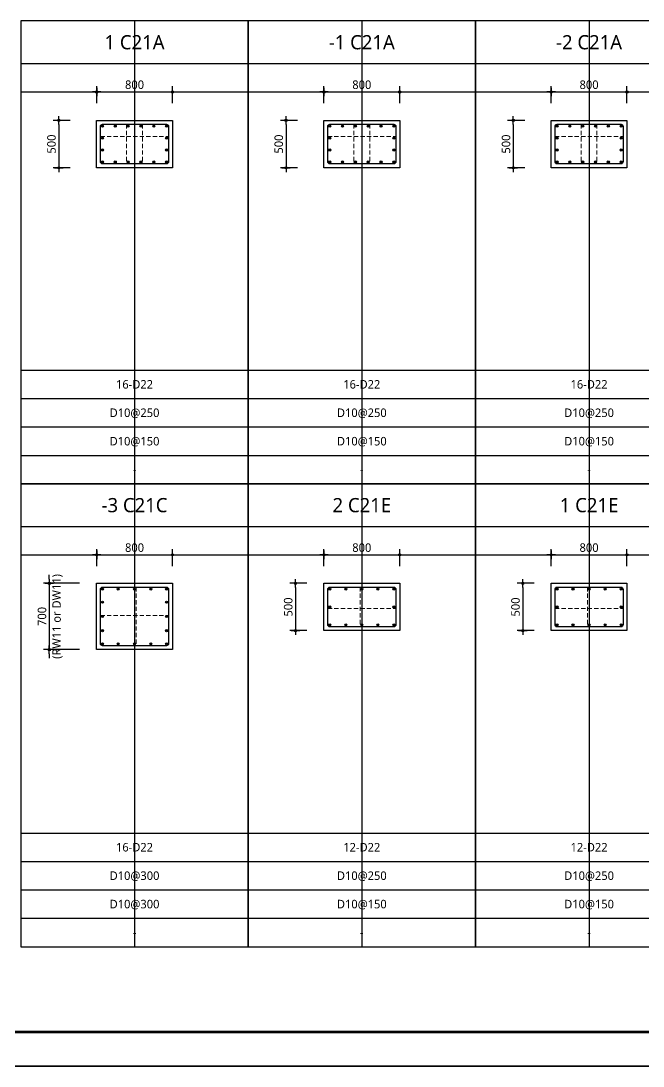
# Model space of a CAD drawing. Header units: millimetres. Extents: x 0 to 252030, y -124740 to 196020.
# Drawn here: x 63060 to 69630, y 160380 to 171412 of the extents above; entities that cross this region are included whole.
import ezdxf
from ezdxf.enums import TextEntityAlignment as Align

# ---------------------------------------------------------------- set-up
doc = ezdxf.new("R2010")
doc.units = ezdxf.units.MM
doc.header["$LTSCALE"] = 30
doc.linetypes.add('HID', pattern=[2.3, 1.5, -0.8])
doc.layers.get('DEFPOINTS').update_dxf_attribs({"color": 142})
for name, color, linetype in [('0-SEC1', 3, 'Continuous'), ('CON', 2, 'Continuous'), ('DIM', 7, 'Continuous'), ('S-철근', 3, 'Continuous'), ('SHEET', 7, 'Continuous'), ('TXT', 3, 'Continuous'), ('XR-FORM_(도룡동)$0$Sheet', 7, 'Continuous')]:
    doc.layers.add(name, color=color, linetype=linetype)
doc.layers.add('TieBar', color=7, linetype='HID', lineweight=0)
doc.styles.get("Standard").update_dxf_attribs({"font": 'malgun.ttf'})
doc.styles.add('맑은 고딕', font='malgun.ttf')
doc.dimstyles.new('30NDIM', dxfattribs={"dimscale": 50, "dimtxt": 3, "dimasz": 1.5, "dimexe": 2, "dimexo": 6, "dimgap": 1, "dimtad": 1, "dimdec": 0, "dimrnd": 0.25, "dimzin": 0, "dimdsep": 46, "dimtxsty": 'Standard', "dimblk": 'Z_DOT', "dimcen": 5, "dimclrd": 256, "dimclre": 256, "dimclrt": 3, "dimadec": 0, "dimazin": 0, "dimtm": 1e-09, "dimtfac": 1, "dimtdec": 0, "dimtix": 1, "dimtmove": 2, "dimatfit": 1, "dimldrblk": 'Z_DOT', "dimfxl": 1, "dimtolj": 1, "dimtzin": 0, "dimarcsym": 0})

# ---------------------------------------------------------------- blocks, each defined once
blk = doc.blocks.new('XR-FORM_(도룡동)$0$S')
at = {"layer": 'XR-FORM_(도룡동)$0$Sheet', "const_width": 100}
blk.add_lwpolyline([(1850, 57950), (82250, 57950), (82250, 1200), (1850, 1200)], close=True, dxfattribs=at)
blk = doc.blocks.new('XR-FORM_(도룡동)', base_point=(101.33, -56114.51))
at = {"layer": 'DEFPOINTS'}
blk.add_lwpolyline([(0, 0), (420, 0), (420, 297), (0, 297)], close=True, dxfattribs=at)
at = {"xscale": 0.005, "yscale": 0.005, "zscale": 0.005}
blk.add_blockref('XR-FORM_(도룡동)$0$S', (-0.25, 0), dxfattribs=at)
blk = doc.blocks.new('*U58')
at = {"layer": 'DEFPOINTS'}
for p, q in [((-1200, 4886), (-1200, 0)), ((-2400, 4136), (0, 4136))]:
    blk.add_line(p, q, dxfattribs=at)
at = {"layer": 'SHEET'}
blk.add_line((-2400, 4436), (0, 4436), dxfattribs=at)
at = {"layer": 'SHEET', "color": 6}
for p, q in [((-2400, 1200), (0, 1200)), ((-2400, 900), (0, 900)), ((-2400, 600), (0, 600)), ((-2400, 300), (0, 300))]:
    blk.add_line(p, q, dxfattribs=at)
at = {"layer": 'SHEET'}
blk.add_lwpolyline([(0, 4886), (-2400, 4886), (-2400, 0), (0, 0)], close=True, dxfattribs=at)
blk = doc.blocks.new('Z_DOT')
at = {"layer": 'DIM', "color": 0}
for p, q in [((-1, 0), (1, 0)), ((0, -1), (0, 1))]:
    blk.add_line(p, q, dxfattribs=at)
for radius in [0.25, 0.125]:
    blk.add_circle((0, 0), radius, dxfattribs=at)
blk = doc.blocks.new('*D99')
at = {"layer": 'DEFPOINTS', "color": 0, "transparency": 16777216}
for p in [(63760, 170362), (63460, 169862), (63760, 169862)]:
    blk.add_point(p, dxfattribs=at)
at = {"layer": 'DIM', "lineweight": -2, "transparency": 16777216}
for p, q in [((63580, 170362), (63400, 170362)), ((63460, 170317), (63460, 169907)), ((63580, 169862), (63400, 169862))]:
    blk.add_line(p, q, dxfattribs=at)
at = {"layer": 'DIM', "lineweight": -2, "transparency": 16777216, "xscale": 45, "yscale": 45, "zscale": 45}
for p, rotation in [((63460, 170362), 90), ((63460, 169862), 270)]:
    blk.add_blockref('Z_DOT', p, dxfattribs=dict(at, rotation=rotation))
at = {"layer": 'DIM', "color": 3, "transparency": 16777216, "insert": (63383, 170112), "char_height": 90, "attachment_point": 5, "rotation": 90}
blk.add_mtext('\\A1;500', dxfattribs=at)
blk = doc.blocks.new('*D100')
at = {"layer": 'DEFPOINTS', "color": 0, "transparency": 16777216}
for p in [(66160, 170362), (65860, 169862), (66160, 169862)]:
    blk.add_point(p, dxfattribs=at)
at = {"layer": 'DIM', "lineweight": -2, "transparency": 16777216}
for p, q in [((65980, 170362), (65800, 170362)), ((65860, 170317), (65860, 169907)), ((65980, 169862), (65800, 169862))]:
    blk.add_line(p, q, dxfattribs=at)
at = {"layer": 'DIM', "lineweight": -2, "transparency": 16777216, "xscale": 45, "yscale": 45, "zscale": 45}
for p, rotation in [((65860, 170362), 90), ((65860, 169862), 270)]:
    blk.add_blockref('Z_DOT', p, dxfattribs=dict(at, rotation=rotation))
at = {"layer": 'DIM', "color": 3, "transparency": 16777216, "insert": (65783, 170112), "char_height": 90, "attachment_point": 5, "rotation": 90}
blk.add_mtext('\\A1;500', dxfattribs=at)
blk = doc.blocks.new('*D101')
at = {"layer": 'DEFPOINTS', "color": 0, "transparency": 16777216}
for p in [(68560, 170362), (68260, 169862), (68560, 169862)]:
    blk.add_point(p, dxfattribs=at)
at = {"layer": 'DIM', "lineweight": -2, "transparency": 16777216}
for p, q in [((68380, 170362), (68200, 170362)), ((68260, 170317), (68260, 169907)), ((68380, 169862), (68200, 169862))]:
    blk.add_line(p, q, dxfattribs=at)
at = {"layer": 'DIM', "lineweight": -2, "transparency": 16777216, "xscale": 45, "yscale": 45, "zscale": 45}
for p, rotation in [((68260, 170362), 90), ((68260, 169862), 270)]:
    blk.add_blockref('Z_DOT', p, dxfattribs=dict(at, rotation=rotation))
at = {"layer": 'DIM', "color": 3, "transparency": 16777216, "insert": (68183, 170112), "char_height": 90, "attachment_point": 5, "rotation": 90}
blk.add_mtext('\\A1;500', dxfattribs=at)
blk = doc.blocks.new('*D140')
at = {"layer": 'DEFPOINTS', "color": 0, "transparency": 16777216}
for p in [(64660, 170662), (63860, 170362), (64660, 170362)]:
    blk.add_point(p, dxfattribs=at)
at = {"layer": 'DIM', "lineweight": -2, "transparency": 16777216}
for p, q in [((63860, 170542), (63860, 170722)), ((64660, 170542), (64660, 170722)), ((63905, 170662), (64615, 170662))]:
    blk.add_line(p, q, dxfattribs=at)
at = {"layer": 'DIM', "lineweight": -2, "transparency": 16777216, "xscale": 45, "yscale": 45, "zscale": 45, "rotation": 180}
blk.add_blockref('Z_DOT', (63860, 170662), dxfattribs=at)
at = {"layer": 'DIM', "lineweight": -2, "transparency": 16777216, "xscale": 45, "yscale": 45, "zscale": 45}
blk.add_blockref('Z_DOT', (64660, 170662), dxfattribs=at)
at = {"layer": 'DIM', "color": 3, "transparency": 16777216, "insert": (64260, 170738), "char_height": 90, "attachment_point": 5}
blk.add_mtext('\\A1;800', dxfattribs=at)
blk = doc.blocks.new('*D141')
at = {"layer": 'DEFPOINTS', "color": 0, "transparency": 16777216}
for p in [(67060, 170662), (66260, 170362), (67060, 170362)]:
    blk.add_point(p, dxfattribs=at)
at = {"layer": 'DIM', "lineweight": -2, "transparency": 16777216}
for p, q in [((66260, 170542), (66260, 170722)), ((67060, 170542), (67060, 170722)), ((66305, 170662), (67015, 170662))]:
    blk.add_line(p, q, dxfattribs=at)
at = {"layer": 'DIM', "lineweight": -2, "transparency": 16777216, "xscale": 45, "yscale": 45, "zscale": 45, "rotation": 180}
blk.add_blockref('Z_DOT', (66260, 170662), dxfattribs=at)
at = {"layer": 'DIM', "lineweight": -2, "transparency": 16777216, "xscale": 45, "yscale": 45, "zscale": 45}
blk.add_blockref('Z_DOT', (67060, 170662), dxfattribs=at)
at = {"layer": 'DIM', "color": 3, "transparency": 16777216, "insert": (66660, 170738), "char_height": 90, "attachment_point": 5}
blk.add_mtext('\\A1;800', dxfattribs=at)
blk = doc.blocks.new('*D142')
at = {"layer": 'DEFPOINTS', "color": 0, "transparency": 16777216}
for p in [(69460, 170662), (68660, 170362), (69460, 170362)]:
    blk.add_point(p, dxfattribs=at)
at = {"layer": 'DIM', "lineweight": -2, "transparency": 16777216}
for p, q in [((68660, 170542), (68660, 170722)), ((69460, 170542), (69460, 170722)), ((68705, 170662), (69415, 170662))]:
    blk.add_line(p, q, dxfattribs=at)
at = {"layer": 'DIM', "lineweight": -2, "transparency": 16777216, "xscale": 45, "yscale": 45, "zscale": 45, "rotation": 180}
blk.add_blockref('Z_DOT', (68660, 170662), dxfattribs=at)
at = {"layer": 'DIM', "lineweight": -2, "transparency": 16777216, "xscale": 45, "yscale": 45, "zscale": 45}
blk.add_blockref('Z_DOT', (69460, 170662), dxfattribs=at)
at = {"layer": 'DIM', "color": 3, "transparency": 16777216, "insert": (69060, 170738), "char_height": 90, "attachment_point": 5}
blk.add_mtext('\\A1;800', dxfattribs=at)
blk = doc.blocks.new('*D147')
at = {"layer": 'DEFPOINTS', "color": 0, "transparency": 16777216}
for p in [(69460, 165776), (68660, 165476), (69460, 165476)]:
    blk.add_point(p, dxfattribs=at)
at = {"layer": 'DIM', "lineweight": -2, "transparency": 16777216}
for p, q in [((68660, 165656), (68660, 165836)), ((69460, 165656), (69460, 165836)), ((68705, 165776), (69415, 165776))]:
    blk.add_line(p, q, dxfattribs=at)
at = {"layer": 'DIM', "lineweight": -2, "transparency": 16777216, "xscale": 45, "yscale": 45, "zscale": 45, "rotation": 180}
blk.add_blockref('Z_DOT', (68660, 165776), dxfattribs=at)
at = {"layer": 'DIM', "lineweight": -2, "transparency": 16777216, "xscale": 45, "yscale": 45, "zscale": 45}
blk.add_blockref('Z_DOT', (69460, 165776), dxfattribs=at)
at = {"layer": 'DIM', "color": 3, "transparency": 16777216, "insert": (69060, 165852), "char_height": 90, "attachment_point": 5}
blk.add_mtext('\\A1;800', dxfattribs=at)
blk = doc.blocks.new('*D148')
at = {"layer": 'DEFPOINTS', "color": 0, "transparency": 16777216}
for p in [(68660, 165476), (68360, 164976), (68660, 164976)]:
    blk.add_point(p, dxfattribs=at)
at = {"layer": 'DIM', "lineweight": -2, "transparency": 16777216}
for p, q in [((68480, 165476), (68300, 165476)), ((68360, 165431), (68360, 165021)), ((68480, 164976), (68300, 164976))]:
    blk.add_line(p, q, dxfattribs=at)
at = {"layer": 'DIM', "lineweight": -2, "transparency": 16777216, "xscale": 45, "yscale": 45, "zscale": 45}
for p, rotation in [((68360, 165476), 90), ((68360, 164976), 270)]:
    blk.add_blockref('Z_DOT', p, dxfattribs=dict(at, rotation=rotation))
at = {"layer": 'DIM', "color": 3, "transparency": 16777216, "insert": (68283, 165226), "char_height": 90, "attachment_point": 5, "rotation": 90}
blk.add_mtext('\\A1;500', dxfattribs=at)
blk = doc.blocks.new('*D1201')
at = {"layer": 'DEFPOINTS', "color": 0, "transparency": 16777216}
for p in [(64660, 165776), (63860, 165476), (64660, 165476)]:
    blk.add_point(p, dxfattribs=at)
at = {"layer": 'DIM', "lineweight": -2, "transparency": 16777216}
for p, q in [((63860, 165656), (63860, 165836)), ((64660, 165656), (64660, 165836)), ((63905, 165776), (64615, 165776))]:
    blk.add_line(p, q, dxfattribs=at)
at = {"layer": 'DIM', "lineweight": -2, "transparency": 16777216, "xscale": 45, "yscale": 45, "zscale": 45, "rotation": 180}
blk.add_blockref('Z_DOT', (63860, 165776), dxfattribs=at)
at = {"layer": 'DIM', "lineweight": -2, "transparency": 16777216, "xscale": 45, "yscale": 45, "zscale": 45}
blk.add_blockref('Z_DOT', (64660, 165776), dxfattribs=at)
at = {"layer": 'DIM', "color": 3, "transparency": 16777216, "insert": (64260, 165852), "char_height": 90, "attachment_point": 5}
blk.add_mtext('\\A1;800', dxfattribs=at)
blk = doc.blocks.new('*D1202')
at = {"layer": 'DEFPOINTS', "color": 0, "transparency": 16777216}
for p in [(63860, 165476), (63360, 164776), (63860, 164776)]:
    blk.add_point(p, dxfattribs=at)
at = {"layer": 'DIM', "lineweight": -2, "transparency": 16777216}
for p, q in [((63360, 165521), (63360, 165566)), ((63680, 165476), (63300, 165476)), ((63360, 165476), (63360, 164776)), ((63680, 164776), (63300, 164776)), ((63360, 164731), (63360, 164686))]:
    blk.add_line(p, q, dxfattribs=at)
at = {"layer": 'DIM', "lineweight": -2, "transparency": 16777216, "xscale": 45, "yscale": 45, "zscale": 45}
for p, rotation in [((63360, 165476), 270), ((63360, 164776), 90)]:
    blk.add_blockref('Z_DOT', p, dxfattribs=dict(at, rotation=rotation))
at = {"layer": 'DIM', "color": 3, "transparency": 16777216, "char_height": 90, "attachment_point": 5, "rotation": 90}
for s, insert in [('\\A1;(RW11 or DW11)', (63446, 165126)), ('\\A1;700', (63283, 165126))]:
    blk.add_mtext(s, dxfattribs=dict(at, insert=insert))
blk = doc.blocks.new('*D1313')
at = {"layer": 'DEFPOINTS', "color": 0, "transparency": 16777216}
for p in [(67060, 165776), (66260, 165476), (67060, 165476)]:
    blk.add_point(p, dxfattribs=at)
at = {"layer": 'DIM', "lineweight": -2, "transparency": 16777216}
for p, q in [((66260, 165656), (66260, 165836)), ((67060, 165656), (67060, 165836)), ((66305, 165776), (67015, 165776))]:
    blk.add_line(p, q, dxfattribs=at)
at = {"layer": 'DIM', "lineweight": -2, "transparency": 16777216, "xscale": 45, "yscale": 45, "zscale": 45, "rotation": 180}
blk.add_blockref('Z_DOT', (66260, 165776), dxfattribs=at)
at = {"layer": 'DIM', "lineweight": -2, "transparency": 16777216, "xscale": 45, "yscale": 45, "zscale": 45}
blk.add_blockref('Z_DOT', (67060, 165776), dxfattribs=at)
at = {"layer": 'DIM', "color": 3, "transparency": 16777216, "insert": (66660, 165852), "char_height": 90, "attachment_point": 5}
blk.add_mtext('\\A1;800', dxfattribs=at)
blk = doc.blocks.new('*D1314')
at = {"layer": 'DEFPOINTS', "color": 0, "transparency": 16777216}
for p in [(66260, 165476), (65960, 164976), (66260, 164976)]:
    blk.add_point(p, dxfattribs=at)
at = {"layer": 'DIM', "lineweight": -2, "transparency": 16777216}
for p, q in [((66080, 165476), (65900, 165476)), ((65960, 165431), (65960, 165021)), ((66080, 164976), (65900, 164976))]:
    blk.add_line(p, q, dxfattribs=at)
at = {"layer": 'DIM', "lineweight": -2, "transparency": 16777216, "xscale": 45, "yscale": 45, "zscale": 45}
for p, rotation in [((65960, 165476), 90), ((65960, 164976), 270)]:
    blk.add_blockref('Z_DOT', p, dxfattribs=dict(at, rotation=rotation))
at = {"layer": 'DIM', "color": 3, "transparency": 16777216, "insert": (65883, 165226), "char_height": 90, "attachment_point": 5, "rotation": 90}
blk.add_mtext('\\A1;500', dxfattribs=at)

msp = doc.modelspace()

# ---------------------------------------------------------------- hatches: boundary and pattern name
at = {"layer": 'S-철근'}
h = msp.add_hatch(color=256, dxfattribs=at)
edge = h.paths.add_edge_path()
edge.add_arc((63920.74977, 170301.00008), 11.1, 0, 180)
edge.add_arc((63920.74977, 170301.00008), 11.1, 180, 360)
h = msp.add_hatch(color=256, dxfattribs=at)
edge = h.paths.add_edge_path()
edge.add_arc((64056.34977, 170301.00008), 11.1, 0, 180)
edge.add_arc((64056.34977, 170301.00008), 11.1, 180, 360)
h = msp.add_hatch(color=256, dxfattribs=at)
edge = h.paths.add_edge_path()
edge.add_arc((64191.94977, 170301.00008), 11.1, 0, 180)
edge.add_arc((64191.94977, 170301.00008), 11.1, 180, 360)
h = msp.add_hatch(color=256, dxfattribs=at)
edge = h.paths.add_edge_path()
edge.add_arc((64327.54977, 170301.00008), 11.1, 0, 180)
edge.add_arc((64327.54977, 170301.00008), 11.1, 180, 360)
h = msp.add_hatch(color=256, dxfattribs=at)
edge = h.paths.add_edge_path()
edge.add_arc((64463.14977, 170301.00008), 11.1, 0, 180)
edge.add_arc((64463.14977, 170301.00008), 11.1, 180, 360)
h = msp.add_hatch(color=256, dxfattribs=at)
edge = h.paths.add_edge_path()
edge.add_arc((64598.74977, 170301.00008), 11.1, 0, 180)
edge.add_arc((64598.74977, 170301.00008), 11.1, 180, 360)
h = msp.add_hatch(color=256, dxfattribs=at)
edge = h.paths.add_edge_path()
edge.add_arc((66320.74977, 170301.00008), 11.1, 0, 180)
edge.add_arc((66320.74977, 170301.00008), 11.1, 180, 360)
h = msp.add_hatch(color=256, dxfattribs=at)
edge = h.paths.add_edge_path()
edge.add_arc((66456.34977, 170301.00008), 11.1, 0, 180)
edge.add_arc((66456.34977, 170301.00008), 11.1, 180, 360)
h = msp.add_hatch(color=256, dxfattribs=at)
edge = h.paths.add_edge_path()
edge.add_arc((66591.94977, 170301.00008), 11.1, 0, 180)
edge.add_arc((66591.94977, 170301.00008), 11.1, 180, 360)
h = msp.add_hatch(color=256, dxfattribs=at)
edge = h.paths.add_edge_path()
edge.add_arc((66727.54977, 170301.00008), 11.1, 0, 180)
edge.add_arc((66727.54977, 170301.00008), 11.1, 180, 360)
h = msp.add_hatch(color=256, dxfattribs=at)
edge = h.paths.add_edge_path()
edge.add_arc((66863.14977, 170301.00008), 11.1, 0, 180)
edge.add_arc((66863.14977, 170301.00008), 11.1, 180, 360)
h = msp.add_hatch(color=256, dxfattribs=at)
edge = h.paths.add_edge_path()
edge.add_arc((66998.74977, 170301.00008), 11.1, 0, 180)
edge.add_arc((66998.74977, 170301.00008), 11.1, 180, 360)
h = msp.add_hatch(color=256, dxfattribs=at)
edge = h.paths.add_edge_path()
edge.add_arc((68720.75002, 170301.00024), 11.1, 0, 180)
edge.add_arc((68720.75002, 170301.00024), 11.1, 180, 360)
h = msp.add_hatch(color=256, dxfattribs=at)
edge = h.paths.add_edge_path()
edge.add_arc((68856.35002, 170301.00024), 11.1, 0, 180)
edge.add_arc((68856.35002, 170301.00024), 11.1, 180, 360)
h = msp.add_hatch(color=256, dxfattribs=at)
edge = h.paths.add_edge_path()
edge.add_arc((68991.95002, 170301.00024), 11.1, 0, 180)
edge.add_arc((68991.95002, 170301.00024), 11.1, 180, 360)
h = msp.add_hatch(color=256, dxfattribs=at)
edge = h.paths.add_edge_path()
edge.add_arc((69127.55002, 170301.00024), 11.1, 0, 180)
edge.add_arc((69127.55002, 170301.00024), 11.1, 180, 360)
h = msp.add_hatch(color=256, dxfattribs=at)
edge = h.paths.add_edge_path()
edge.add_arc((69263.15002, 170301.00024), 11.1, 0, 180)
edge.add_arc((69263.15002, 170301.00024), 11.1, 180, 360)
h = msp.add_hatch(color=256, dxfattribs=at)
edge = h.paths.add_edge_path()
edge.add_arc((69398.75002, 170301.00024), 11.1, 0, 180)
edge.add_arc((69398.75002, 170301.00024), 11.1, 180, 360)
h = msp.add_hatch(color=256, dxfattribs=at)
edge = h.paths.add_edge_path()
edge.add_arc((63920.74977, 170175.00008), 11.1, 0, 180)
edge.add_arc((63920.74977, 170175.00008), 11.1, 180, 360)
h = msp.add_hatch(color=256, dxfattribs=at)
edge = h.paths.add_edge_path()
edge.add_arc((64598.74977, 170175.00008), 11.1, 0, 180)
edge.add_arc((64598.74977, 170175.00008), 11.1, 180, 360)
h = msp.add_hatch(color=256, dxfattribs=at)
edge = h.paths.add_edge_path()
edge.add_arc((66320.74977, 170175.00008), 11.1, 0, 180)
edge.add_arc((66320.74977, 170175.00008), 11.1, 180, 360)
h = msp.add_hatch(color=256, dxfattribs=at)
edge = h.paths.add_edge_path()
edge.add_arc((66998.74977, 170175.00008), 11.1, 0, 180)
edge.add_arc((66998.74977, 170175.00008), 11.1, 180, 360)
h = msp.add_hatch(color=256, dxfattribs=at)
edge = h.paths.add_edge_path()
edge.add_arc((68720.75002, 170175.00024), 11.1, 0, 180)
edge.add_arc((68720.75002, 170175.00024), 11.1, 180, 360)
h = msp.add_hatch(color=256, dxfattribs=at)
edge = h.paths.add_edge_path()
edge.add_arc((69398.75002, 170175.00024), 11.1, 0, 180)
edge.add_arc((69398.75002, 170175.00024), 11.1, 180, 360)
h = msp.add_hatch(color=256, dxfattribs=at)
edge = h.paths.add_edge_path()
edge.add_arc((63920.74977, 170049.00008), 11.1, 0, 180)
edge.add_arc((63920.74977, 170049.00008), 11.1, 180, 360)
h = msp.add_hatch(color=256, dxfattribs=at)
edge = h.paths.add_edge_path()
edge.add_arc((64598.74977, 170049.00008), 11.1, 0, 180)
edge.add_arc((64598.74977, 170049.00008), 11.1, 180, 360)
h = msp.add_hatch(color=256, dxfattribs=at)
edge = h.paths.add_edge_path()
edge.add_arc((66320.74977, 170049.00008), 11.1, 0, 180)
edge.add_arc((66320.74977, 170049.00008), 11.1, 180, 360)
h = msp.add_hatch(color=256, dxfattribs=at)
edge = h.paths.add_edge_path()
edge.add_arc((66998.74977, 170049.00008), 11.1, 0, 180)
edge.add_arc((66998.74977, 170049.00008), 11.1, 180, 360)
h = msp.add_hatch(color=256, dxfattribs=at)
edge = h.paths.add_edge_path()
edge.add_arc((68720.75002, 170049.00024), 11.1, 0, 180)
edge.add_arc((68720.75002, 170049.00024), 11.1, 180, 360)
h = msp.add_hatch(color=256, dxfattribs=at)
edge = h.paths.add_edge_path()
edge.add_arc((69398.75002, 170049.00024), 11.1, 0, 180)
edge.add_arc((69398.75002, 170049.00024), 11.1, 180, 360)
h = msp.add_hatch(color=256, dxfattribs=at)
edge = h.paths.add_edge_path()
edge.add_arc((63920.74977, 169923.00008), 11.1, 0, 180)
edge.add_arc((63920.74977, 169923.00008), 11.1, 180, 360)
h = msp.add_hatch(color=256, dxfattribs=at)
edge = h.paths.add_edge_path()
edge.add_arc((64056.34977, 169923.00008), 11.1, 0, 180)
edge.add_arc((64056.34977, 169923.00008), 11.1, 180, 360)
h = msp.add_hatch(color=256, dxfattribs=at)
edge = h.paths.add_edge_path()
edge.add_arc((64191.94977, 169923.00008), 11.1, 0, 180)
edge.add_arc((64191.94977, 169923.00008), 11.1, 180, 360)
h = msp.add_hatch(color=256, dxfattribs=at)
edge = h.paths.add_edge_path()
edge.add_arc((64327.54977, 169923.00008), 11.1, 0, 180)
edge.add_arc((64327.54977, 169923.00008), 11.1, 180, 360)
h = msp.add_hatch(color=256, dxfattribs=at)
edge = h.paths.add_edge_path()
edge.add_arc((64463.14977, 169923.00008), 11.1, 0, 180)
edge.add_arc((64463.14977, 169923.00008), 11.1, 180, 360)
h = msp.add_hatch(color=256, dxfattribs=at)
edge = h.paths.add_edge_path()
edge.add_arc((64598.74977, 169923.00008), 11.1, 0, 180)
edge.add_arc((64598.74977, 169923.00008), 11.1, 180, 360)
h = msp.add_hatch(color=256, dxfattribs=at)
edge = h.paths.add_edge_path()
edge.add_arc((66320.74977, 169923.00008), 11.1, 0, 180)
edge.add_arc((66320.74977, 169923.00008), 11.1, 180, 360)
h = msp.add_hatch(color=256, dxfattribs=at)
edge = h.paths.add_edge_path()
edge.add_arc((66456.34977, 169923.00008), 11.1, 0, 180)
edge.add_arc((66456.34977, 169923.00008), 11.1, 180, 360)
h = msp.add_hatch(color=256, dxfattribs=at)
edge = h.paths.add_edge_path()
edge.add_arc((66591.94977, 169923.00008), 11.1, 0, 180)
edge.add_arc((66591.94977, 169923.00008), 11.1, 180, 360)
h = msp.add_hatch(color=256, dxfattribs=at)
edge = h.paths.add_edge_path()
edge.add_arc((66727.54977, 169923.00008), 11.1, 0, 180)
edge.add_arc((66727.54977, 169923.00008), 11.1, 180, 360)
h = msp.add_hatch(color=256, dxfattribs=at)
edge = h.paths.add_edge_path()
edge.add_arc((66863.14977, 169923.00008), 11.1, 0, 180)
edge.add_arc((66863.14977, 169923.00008), 11.1, 180, 360)
h = msp.add_hatch(color=256, dxfattribs=at)
edge = h.paths.add_edge_path()
edge.add_arc((66998.74977, 169923.00008), 11.1, 0, 180)
edge.add_arc((66998.74977, 169923.00008), 11.1, 180, 360)
h = msp.add_hatch(color=256, dxfattribs=at)
edge = h.paths.add_edge_path()
edge.add_arc((68720.75002, 169923.00024), 11.1, 0, 180)
edge.add_arc((68720.75002, 169923.00024), 11.1, 180, 360)
h = msp.add_hatch(color=256, dxfattribs=at)
edge = h.paths.add_edge_path()
edge.add_arc((68856.35002, 169923.00024), 11.1, 0, 180)
edge.add_arc((68856.35002, 169923.00024), 11.1, 180, 360)
h = msp.add_hatch(color=256, dxfattribs=at)
edge = h.paths.add_edge_path()
edge.add_arc((68991.95002, 169923.00024), 11.1, 0, 180)
edge.add_arc((68991.95002, 169923.00024), 11.1, 180, 360)
h = msp.add_hatch(color=256, dxfattribs=at)
edge = h.paths.add_edge_path()
edge.add_arc((69127.55002, 169923.00024), 11.1, 0, 180)
edge.add_arc((69127.55002, 169923.00024), 11.1, 180, 360)
h = msp.add_hatch(color=256, dxfattribs=at)
edge = h.paths.add_edge_path()
edge.add_arc((69263.15002, 169923.00024), 11.1, 0, 180)
edge.add_arc((69263.15002, 169923.00024), 11.1, 180, 360)
h = msp.add_hatch(color=256, dxfattribs=at)
edge = h.paths.add_edge_path()
edge.add_arc((69398.75002, 169923.00024), 11.1, 0, 180)
edge.add_arc((69398.75002, 169923.00024), 11.1, 180, 360)
h = msp.add_hatch(color=256, dxfattribs=at)
edge = h.paths.add_edge_path()
edge.add_arc((63920.75027, 165415.00024), 11.1, 0, 180)
edge.add_arc((63920.75027, 165415.00024), 11.1, 180, 360)
h = msp.add_hatch(color=256, dxfattribs=at)
edge = h.paths.add_edge_path()
edge.add_arc((64087.19369, 165415.00024), 11.1, 360, 540, ccw=False)
edge.add_arc((64087.19369, 165415.00024), 11.1, 180, 360, ccw=False)
h = msp.add_hatch(color=256, dxfattribs=at)
edge = h.paths.add_edge_path()
edge.add_arc((64259.75027, 165415.00024), 11.1, 0, 180)
edge.add_arc((64259.75027, 165415.00024), 11.1, 180, 360)
h = msp.add_hatch(color=256, dxfattribs=at)
edge = h.paths.add_edge_path()
edge.add_arc((64432.30684, 165415.00024), 11.1, 0, 180)
edge.add_arc((64432.30684, 165415.00024), 11.1, 180, 360)
h = msp.add_hatch(color=256, dxfattribs=at)
edge = h.paths.add_edge_path()
edge.add_arc((64598.75027, 165415.00024), 11.1, 0, 180)
edge.add_arc((64598.75027, 165415.00024), 11.1, 180, 360)
h = msp.add_hatch(color=256, dxfattribs=at)
edge = h.paths.add_edge_path()
edge.add_arc((66320.75052, 165415.00024), 11.1, 0, 180)
edge.add_arc((66320.75052, 165415.00024), 11.1, 180, 360)
h = msp.add_hatch(color=256, dxfattribs=at)
edge = h.paths.add_edge_path()
edge.add_arc((66490.25052, 165415.00024), 11.1, 0, 180)
edge.add_arc((66490.25052, 165415.00024), 11.1, 180, 360)
h = msp.add_hatch(color=256, dxfattribs=at)
edge = h.paths.add_edge_path()
edge.add_arc((66659.75052, 165415.00024), 11.1, 0, 180)
edge.add_arc((66659.75052, 165415.00024), 11.1, 180, 360)
h = msp.add_hatch(color=256, dxfattribs=at)
edge = h.paths.add_edge_path()
edge.add_arc((66829.25052, 165415.00024), 11.1, 0, 180)
edge.add_arc((66829.25052, 165415.00024), 11.1, 180, 360)
h = msp.add_hatch(color=256, dxfattribs=at)
edge = h.paths.add_edge_path()
edge.add_arc((66998.75052, 165415.00024), 11.1, 0, 180)
edge.add_arc((66998.75052, 165415.00024), 11.1, 180, 360)
h = msp.add_hatch(color=256, dxfattribs=at)
edge = h.paths.add_edge_path()
edge.add_arc((68720.75027, 165415.00024), 11.1, 0, 180)
edge.add_arc((68720.75027, 165415.00024), 11.1, 180, 360)
h = msp.add_hatch(color=256, dxfattribs=at)
edge = h.paths.add_edge_path()
edge.add_arc((68890.25027, 165415.00024), 11.1, 0, 180)
edge.add_arc((68890.25027, 165415.00024), 11.1, 180, 360)
h = msp.add_hatch(color=256, dxfattribs=at)
edge = h.paths.add_edge_path()
edge.add_arc((69059.75027, 165415.00024), 11.1, 0, 180)
edge.add_arc((69059.75027, 165415.00024), 11.1, 180, 360)
h = msp.add_hatch(color=256, dxfattribs=at)
edge = h.paths.add_edge_path()
edge.add_arc((69229.25027, 165415.00024), 11.1, 0, 180)
edge.add_arc((69229.25027, 165415.00024), 11.1, 180, 360)
h = msp.add_hatch(color=256, dxfattribs=at)
edge = h.paths.add_edge_path()
edge.add_arc((69398.75027, 165415.00024), 11.1, 0, 180)
edge.add_arc((69398.75027, 165415.00024), 11.1, 180, 360)
h = msp.add_hatch(color=256, dxfattribs=at)
edge = h.paths.add_edge_path()
edge.add_arc((63920.75027, 165276.00024), 11.1, 0, 180)
edge.add_arc((63920.75027, 165276.00024), 11.1, 180, 360)
h = msp.add_hatch(color=256, dxfattribs=at)
edge = h.paths.add_edge_path()
edge.add_arc((64598.75027, 165276.00024), 11.1, 0, 180)
edge.add_arc((64598.75027, 165276.00024), 11.1, 180, 360)
h = msp.add_hatch(color=256, dxfattribs=at)
edge = h.paths.add_edge_path()
edge.add_arc((66320.75052, 165226.00024), 11.1, 0, 180)
edge.add_arc((66320.75052, 165226.00024), 11.1, 180, 360)
h = msp.add_hatch(color=256, dxfattribs=at)
edge = h.paths.add_edge_path()
edge.add_arc((66998.75052, 165226.00024), 11.1, 0, 180)
edge.add_arc((66998.75052, 165226.00024), 11.1, 180, 360)
h = msp.add_hatch(color=256, dxfattribs=at)
edge = h.paths.add_edge_path()
edge.add_arc((68720.75027, 165226.00024), 11.1, 0, 180)
edge.add_arc((68720.75027, 165226.00024), 11.1, 180, 360)
h = msp.add_hatch(color=256, dxfattribs=at)
edge = h.paths.add_edge_path()
edge.add_arc((69398.75027, 165226.00024), 11.1, 0, 180)
edge.add_arc((69398.75027, 165226.00024), 11.1, 180, 360)
h = msp.add_hatch(color=256, dxfattribs=at)
edge = h.paths.add_edge_path()
edge.add_arc((63920.75027, 165126.00024), 11.1, 0, 180)
edge.add_arc((63920.75027, 165126.00024), 11.1, 180, 360)
h = msp.add_hatch(color=256, dxfattribs=at)
edge = h.paths.add_edge_path()
edge.add_arc((64598.75027, 165126.00024), 11.1, 0, 180)
edge.add_arc((64598.75027, 165126.00024), 11.1, 180, 360)
h = msp.add_hatch(color=256, dxfattribs=at)
edge = h.paths.add_edge_path()
edge.add_arc((66320.75052, 165037.00024), 11.1, 0, 180)
edge.add_arc((66320.75052, 165037.00024), 11.1, 180, 360)
h = msp.add_hatch(color=256, dxfattribs=at)
edge = h.paths.add_edge_path()
edge.add_arc((66490.25052, 165037.00024), 11.1, 0, 180)
edge.add_arc((66490.25052, 165037.00024), 11.1, 180, 360)
h = msp.add_hatch(color=256, dxfattribs=at)
edge = h.paths.add_edge_path()
edge.add_arc((66659.75052, 165037.00024), 11.1, 0, 180)
edge.add_arc((66659.75052, 165037.00024), 11.1, 180, 360)
h = msp.add_hatch(color=256, dxfattribs=at)
edge = h.paths.add_edge_path()
edge.add_arc((66829.25052, 165037.00024), 11.1, 0, 180)
edge.add_arc((66829.25052, 165037.00024), 11.1, 180, 360)
h = msp.add_hatch(color=256, dxfattribs=at)
edge = h.paths.add_edge_path()
edge.add_arc((66998.75052, 165037.00024), 11.1, 0, 180)
edge.add_arc((66998.75052, 165037.00024), 11.1, 180, 360)
h = msp.add_hatch(color=256, dxfattribs=at)
edge = h.paths.add_edge_path()
edge.add_arc((68720.75027, 165037.00024), 11.1, 0, 180)
edge.add_arc((68720.75027, 165037.00024), 11.1, 180, 360)
h = msp.add_hatch(color=256, dxfattribs=at)
edge = h.paths.add_edge_path()
edge.add_arc((68890.25027, 165037.00024), 11.1, 0, 180)
edge.add_arc((68890.25027, 165037.00024), 11.1, 180, 360)
h = msp.add_hatch(color=256, dxfattribs=at)
edge = h.paths.add_edge_path()
edge.add_arc((69059.75027, 165037.00024), 11.1, 0, 180)
edge.add_arc((69059.75027, 165037.00024), 11.1, 180, 360)
h = msp.add_hatch(color=256, dxfattribs=at)
edge = h.paths.add_edge_path()
edge.add_arc((69229.25027, 165037.00024), 11.1, 0, 180)
edge.add_arc((69229.25027, 165037.00024), 11.1, 180, 360)
h = msp.add_hatch(color=256, dxfattribs=at)
edge = h.paths.add_edge_path()
edge.add_arc((69398.75027, 165037.00024), 11.1, 0, 180)
edge.add_arc((69398.75027, 165037.00024), 11.1, 180, 360)
h = msp.add_hatch(color=256, dxfattribs=at)
edge = h.paths.add_edge_path()
edge.add_arc((63920.75027, 164976.00024), 11.1, 180, 360, ccw=False)
edge.add_arc((63920.75027, 164976.00024), 11.1, 0, 180, ccw=False)
h = msp.add_hatch(color=256, dxfattribs=at)
edge = h.paths.add_edge_path()
edge.add_arc((64598.75027, 164976.00024), 11.1, 180, 360, ccw=False)
edge.add_arc((64598.75027, 164976.00024), 11.1, 0, 180, ccw=False)
h = msp.add_hatch(color=256, dxfattribs=at)
edge = h.paths.add_edge_path()
edge.add_arc((63920.75027, 164837.00024), 11.1, 0, 180)
edge.add_arc((63920.75027, 164837.00024), 11.1, 180, 360)
h = msp.add_hatch(color=256, dxfattribs=at)
edge = h.paths.add_edge_path()
edge.add_arc((64087.19369, 164837.00024), 11.1, 360, 540, ccw=False)
edge.add_arc((64087.19369, 164837.00024), 11.1, 180, 360, ccw=False)
h = msp.add_hatch(color=256, dxfattribs=at)
edge = h.paths.add_edge_path()
edge.add_arc((64259.75027, 164837.00024), 11.1, 0, 180)
edge.add_arc((64259.75027, 164837.00024), 11.1, 180, 360)
h = msp.add_hatch(color=256, dxfattribs=at)
edge = h.paths.add_edge_path()
edge.add_arc((64432.30684, 164837.00024), 11.1, 0, 180)
edge.add_arc((64432.30684, 164837.00024), 11.1, 180, 360)
h = msp.add_hatch(color=256, dxfattribs=at)
edge = h.paths.add_edge_path()
edge.add_arc((64598.75027, 164837.00024), 11.1, 0, 180)
edge.add_arc((64598.75027, 164837.00024), 11.1, 180, 360)

# ---------------------------------------------------------------- linework, layer by layer
at = {"layer": 'CON', "color": 8}
for points in [[(63859.74977, 169862.00008), (63859.74977, 170362.00008), (64659.74977, 170362.00008), (64659.74977, 169862.00008)], [(66259.74977, 169862.00008), (66259.74977, 170362.00008), (67059.74977, 170362.00008), (67059.74977, 169862.00008)], [(68659.75002, 169862.00024), (68659.75002, 170362.00024), (69459.75002, 170362.00024), (69459.75002, 169862.00024)], [(63859.75027, 164776.00024), (63859.75027, 165476.00024), (64659.75027, 165476.00024), (64659.75027, 164776.00024)], [(66259.75052, 164976.00024), (66259.75052, 165476.00024), (67059.75052, 165476.00024), (67059.75052, 164976.00024)], [(68659.75027, 164976.00024), (68659.75027, 165476.00024), (69459.75027, 165476.00024), (69459.75027, 164976.00024)]]:
    msp.add_lwpolyline(points, close=True, dxfattribs=at)
at = {"layer": 'S-철근'}
for points in [[(63922.31977, 169902.37008, -0.4142135624), (63900.11977, 169924.57008), (63900.11977, 170299.43008, -0.4142135624), (63922.31977, 170321.63008), (64597.17977, 170321.63008, -0.4142135624), (64619.37977, 170299.43008), (64619.37977, 169924.57008, -0.4142135624), (64597.17977, 169902.37008), (63922.31977, 169902.37008)], [(66322.31977, 169902.37008, -0.4142135624), (66300.11977, 169924.57008), (66300.11977, 170299.43008, -0.4142135624), (66322.31977, 170321.63008), (66997.17977, 170321.63008, -0.4142135624), (67019.37977, 170299.43008), (67019.37977, 169924.57008, -0.4142135624), (66997.17977, 169902.37008), (66322.31977, 169902.37008)], [(68722.32002, 169902.37024, -0.4142135624), (68700.12002, 169924.57024), (68700.12002, 170299.43024, -0.4142135624), (68722.32002, 170321.63024), (69397.18002, 170321.63024, -0.4142135624), (69419.38002, 170299.43024), (69419.38002, 169924.57024, -0.4142135624), (69397.18002, 169902.37024), (68722.32002, 169902.37024)], [(63922.32027, 164816.37024, -0.4142135624), (63900.12027, 164838.57024), (63900.12027, 165413.43024, -0.4142135624), (63922.32027, 165435.63024), (64597.18027, 165435.63024, -0.4142135624), (64619.38027, 165413.43024), (64619.38027, 164838.57024, -0.4142135624), (64597.18027, 164816.37024), (63922.32027, 164816.37024)], [(66322.32052, 165016.37024, -0.4142135624), (66300.12052, 165038.57024), (66300.12052, 165413.43024, -0.4142135624), (66322.32052, 165435.63024), (66997.18052, 165435.63024, -0.4142135624), (67019.38052, 165413.43024), (67019.38052, 165038.57024, -0.4142135624), (66997.18052, 165016.37024), (66322.32052, 165016.37024)], [(68722.32027, 165016.37024, -0.4142135624), (68700.12027, 165038.57024), (68700.12027, 165413.43024, -0.4142135624), (68722.32027, 165435.63024), (69397.18027, 165435.63024, -0.4142135624), (69419.38027, 165413.43024), (69419.38027, 165038.57024, -0.4142135624), (69397.18027, 165016.37024), (68722.32027, 165016.37024)]]:
    msp.add_lwpolyline(points, format="xyb", dxfattribs=at)
for centre in [(63920.74977, 170301.00008), (64056.34977, 170301.00008), (64191.94977, 170301.00008), (64327.54977, 170301.00008), (64463.14977, 170301.00008), (64598.74977, 170301.00008), (66320.74977, 170301.00008), (66456.34977, 170301.00008), (66591.94977, 170301.00008), (66727.54977, 170301.00008), (66863.14977, 170301.00008), (66998.74977, 170301.00008), (68720.75002, 170301.00024), (68856.35002, 170301.00024), (68991.95002, 170301.00024), (69127.55002, 170301.00024), (69263.15002, 170301.00024), (69398.75002, 170301.00024), (63920.74977, 170175.00008), (64598.74977, 170175.00008), (66320.74977, 170175.00008), (66998.74977, 170175.00008), (68720.75002, 170175.00024), (69398.75002, 170175.00024), (63920.74977, 170049.00008), (64598.74977, 170049.00008), (66320.74977, 170049.00008), (66998.74977, 170049.00008), (68720.75002, 170049.00024), (69398.75002, 170049.00024), (63920.74977, 169923.00008), (64056.34977, 169923.00008), (64191.94977, 169923.00008), (64327.54977, 169923.00008), (64463.14977, 169923.00008), (64598.74977, 169923.00008), (66320.74977, 169923.00008), (66456.34977, 169923.00008), (66591.94977, 169923.00008), (66727.54977, 169923.00008), (66863.14977, 169923.00008), (66998.74977, 169923.00008), (68720.75002, 169923.00024), (68856.35002, 169923.00024), (68991.95002, 169923.00024), (69127.55002, 169923.00024), (69263.15002, 169923.00024), (69398.75002, 169923.00024), (63920.75027, 165415.00024), (64087.19369, 165415.00024), (64259.75027, 165415.00024), (64432.30684, 165415.00024), (64598.75027, 165415.00024), (66320.75052, 165415.00024), (66490.25052, 165415.00024), (66659.75052, 165415.00024), (66829.25052, 165415.00024), (66998.75052, 165415.00024), (68720.75027, 165415.00024), (68890.25027, 165415.00024), (69059.75027, 165415.00024), (69229.25027, 165415.00024), (69398.75027, 165415.00024), (63920.75027, 165276.00024), (64598.75027, 165276.00024), (66320.75052, 165226.00024), (66998.75052, 165226.00024), (68720.75027, 165226.00024), (69398.75027, 165226.00024), (63920.75027, 165126.00024), (64598.75027, 165126.00024), (66320.75052, 165037.00024), (66490.25052, 165037.00024), (66659.75052, 165037.00024), (66829.25052, 165037.00024), (66998.75052, 165037.00024), (68720.75027, 165037.00024), (68890.25027, 165037.00024), (69059.75027, 165037.00024), (69229.25027, 165037.00024), (69398.75027, 165037.00024), (63920.75027, 164976.00024), (64598.75027, 164976.00024), (63920.75027, 164837.00024), (64087.19369, 164837.00024), (64259.75027, 164837.00024), (64432.30684, 164837.00024), (64598.75027, 164837.00024)]:
    msp.add_circle(centre, 11.1, dxfattribs=at)
at = {"layer": 'TieBar'}
for p, q in [((64176.08477, 170321.63008), (64176.08477, 169902.37008)), ((64343.41477, 170321.63008), (64343.41477, 169902.37008)), ((66576.08477, 170321.63008), (66576.08477, 169902.37008)), ((66743.41477, 170321.63008), (66743.41477, 169902.37008)), ((68976.08502, 170321.63024), (68976.08502, 169902.37024)), ((69143.41502, 170321.63024), (69143.41502, 169902.37024)), ((63900.11977, 170190.86508), (64619.37977, 170190.86508)), ((66300.11977, 170190.86508), (67019.37977, 170190.86508)), ((68700.12002, 170190.86524), (69419.38002, 170190.86524)), ((64275.61527, 165435.63024), (64275.61527, 164816.37024)), ((66643.88552, 165435.63024), (66643.88552, 165016.37024)), ((69043.88527, 165435.63024), (69043.88527, 165016.37024)), ((66300.12052, 165210.13524), (67019.38052, 165210.13524)), ((68700.12027, 165210.13524), (69419.38027, 165210.13524)), ((63900.12027, 165137.10024), (64619.38027, 165137.10024))]:
    msp.add_line(p, q, dxfattribs=at)

# ---------------------------------------------------------------- block references
for p in [(65459.75027, 166525.99992), (67859.75027, 166525.99992), (70259.75002, 166526.00008), (65459.75052, 161640.00008), (67859.75027, 161640.00008), (70259.75002, 161640.00024)]:
    msp.add_blockref('*U58', p)
at = {"layer": '0-SEC1', "xscale": 60, "yscale": 60, "zscale": 60}
for p in [(56510.02429, -3206490.57868), (56510.02429, -3224310.57868)]:
    msp.add_blockref('XR-FORM_(도룡동)', p, dxfattribs=at)

# ---------------------------------------------------------------- texts
at = {"layer": 'TXT', "color": 2, "style": '맑은 고딕'}
for s, p in [('1 C21A', (64259.75002, 171187.00008)), ('-1 C21A', (66659.75002, 171187.00008)), ('-2 C21A', (69059.75027, 171187.00024)), ('-3 C21C', (64259.75027, 166301.00024)), ('2 C21E', (66659.75052, 166301.00024)), ('1 C21E', (69059.75027, 166301.00024))]:
    msp.add_text(s, height=150, dxfattribs=at).set_placement(p, align=Align.MIDDLE_CENTER)
at = {"layer": 'TXT', "style": '맑은 고딕'}
for s, p in [('16-D22', (64259.75002, 167576.00008)), ('16-D22', (66659.75002, 167576.00008)), ('16-D22', (69059.75027, 167576.00024)), ('D10@250', (64259.75002, 167276.00008)), ('D10@250', (66659.75002, 167276.00008)), ('D10@250', (69059.75027, 167276.00024)), ('D10@150', (64259.75002, 166976.00008)), ('D10@150', (66659.75002, 166976.00008)), ('D10@150', (69059.75027, 166976.00024)), ('-', (64259.75002, 166676.00008)), ('-', (66659.75002, 166676.00008)), ('-', (69059.75027, 166676.00024)), ('16-D22', (64259.75027, 162690.00024)), ('12-D22', (66659.75052, 162690.00024)), ('12-D22', (69059.75027, 162690.00024)), ('D10@300', (64259.75027, 162390.00024)), ('D10@250', (66659.75052, 162390.00024)), ('D10@250', (69059.75027, 162390.00024)), ('D10@300', (64259.75027, 162090.00024)), ('D10@150', (66659.75052, 162090.00024)), ('D10@150', (69059.75027, 162090.00024)), ('-', (64259.75027, 161790.00024)), ('-', (66659.75052, 161790.00024)), ('-', (69059.75027, 161790.00024))]:
    msp.add_text(s, height=90, dxfattribs=at).set_placement(p, align=Align.MIDDLE_CENTER)

# ---------------------------------------------------------------- dimensions: what is measured, and where the dimension line sits
at = {"layer": 'DIM'}
for base, p1, p2, picture, middle in [((64659.74977, 170662.00008), (63859.74977, 170362.00008), (64659.74977, 170362.00008), '*D140', (64259.74977, 170738.49804)), ((67059.74977, 170662.00008), (66259.74977, 170362.00008), (67059.74977, 170362.00008), '*D141', (66659.74977, 170738.49804)), ((69459.75002, 170662.00024), (68659.75002, 170362.00024), (69459.75002, 170362.00024), '*D142', (69059.75002, 170738.4982)), ((64659.75027, 165776.00024), (63859.75027, 165476.00024), (64659.75027, 165476.00024), '*D1201', (64259.75027, 165852.4982)), ((67059.75052, 165776.00024), (66259.75052, 165476.00024), (67059.75052, 165476.00024), '*D1313', (66659.75052, 165852.4982)), ((69459.75027, 165776.00024), (68659.75027, 165476.00024), (69459.75027, 165476.00024), '*D147', (69059.75027, 165852.4982))]:
    dim = msp.add_linear_dim(base=base, p1=p1, p2=p2, dimstyle='30NDIM', override={"dimscale": 30, "dimtxsty": 'Standard'}, dxfattribs=at)
    dim.commit()
    dim.dimension.update_dxf_attribs({"geometry": picture, "text_midpoint": middle})
for base, p1, p2, picture, middle in [((63459.75002, 169862.00008), (63759.75002, 170362.00008), (63759.75002, 169862.00008), '*D99', (63383.25206, 170112.00008)), ((65859.75002, 169862.00008), (66159.75002, 170362.00008), (66159.75002, 169862.00008), '*D100', (65783.25206, 170112.00008)), ((68259.75027, 169862.00024), (68559.75027, 170362.00024), (68559.75027, 169862.00024), '*D101', (68183.25231, 170112.00024)), ((65959.75052, 164976.00024), (66259.75052, 165476.00024), (66259.75052, 164976.00024), '*D1314', (65883.25255, 165226.00024)), ((68359.75027, 164976.00024), (68659.75027, 165476.00024), (68659.75027, 164976.00024), '*D148', (68283.25231, 165226.00024))]:
    dim = msp.add_linear_dim(base=base, p1=p1, p2=p2, angle=270, dimstyle='30NDIM', override={"dimscale": 30, "dimtxsty": 'Standard'}, dxfattribs=at)
    dim.commit()
    dim.dimension.update_dxf_attribs({"geometry": picture, "text_midpoint": middle})
dim = msp.add_linear_dim(base=(63359.9181, 164776.00024), p1=(63859.75027, 165476.00024), p2=(63859.75027, 164776.00024), angle=270, text='<>\\X(RW11 or DW11)', dimstyle='30NDIM', override={"dimscale": 30, "dimtxsty": 'Standard'}, dxfattribs=at)
dim.commit()
dim.dimension.update_dxf_attribs({"geometry": '*D1202', "text_midpoint": (63359.9181, 165126.00024)})

doc.saveas('drawing.dxf')
